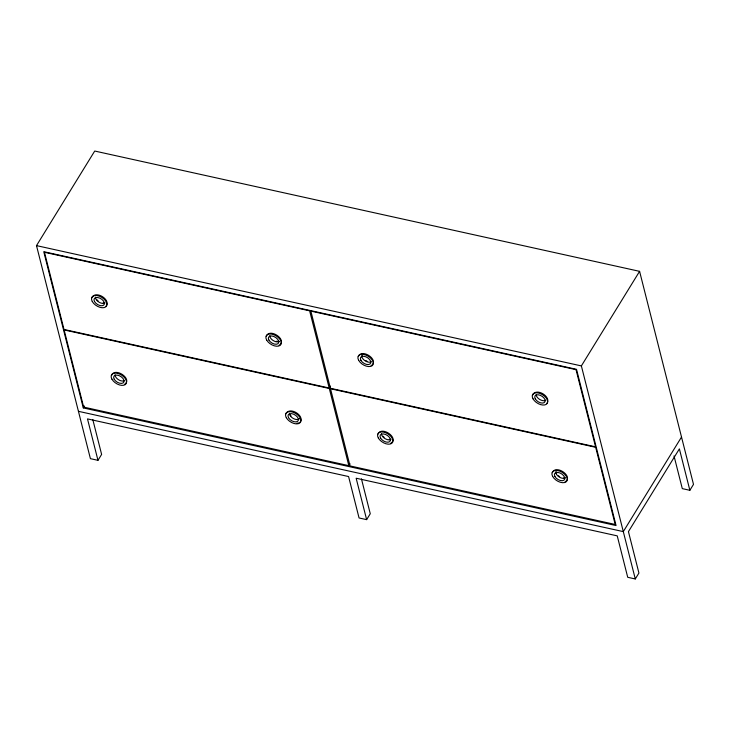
<?xml version="1.0" encoding="UTF-8"?>
<svg xmlns="http://www.w3.org/2000/svg" width="730" height="730" viewBox="0 0 730 730"><rect width="100%" height="100%" fill="white"/><g stroke="black" fill="none" stroke-linecap="round" stroke-linejoin="round"><path stroke-width="1.09" d="M91.953 297.758C95.347 289.837 111.279 299.528 106.06 306.272M111.599 375.402C115.048 366.597 133.17 379.244 124.374 384.509M266.313 336.256C269.762 327.451 287.885 340.098 279.088 345.354M285.959 413.892C289.354 405.98 305.286 415.671 300.066 422.405M358.33 356.568C361.788 347.763 379.91 360.419 371.114 365.675M377.976 434.213C381.434 425.407 399.556 438.064 390.76 443.32M532.69 395.067C536.085 387.146 552.017 396.837 546.797 403.58M552.336 472.711C555.795 463.906 573.917 476.553 565.12 481.818M92.792 419.531L101.616 454.416L97.975 460.329L90.41 458.659L36.5 245.618L94.718 151.037L639.589 271.341L693.5 484.382L689.859 490.295L682.294 488.625L674.018 455.921M83.284 407.915L43.754 251.686L576.517 369.316L616.056 525.545L83.284 407.915L84.452 406.026M329.175 388.004L309.648 310.834L44.475 252.288L64.003 329.458L329.175 388.004L330.343 386.115M329.294 388.479L64.121 329.933L83.649 407.103L348.821 465.649L329.294 388.479L330.462 386.59M348.821 465.649L349.989 463.76M97.975 460.329L87.49 418.901L348.584 476.544L359.06 517.971L366.633 519.641L370.265 513.737L361.441 478.853M366.633 519.641L356.149 478.223L617.233 535.866L627.718 577.293L635.283 578.963L581.372 365.912L639.589 271.341M681.519 437.042L623.301 531.613L78.429 411.318M635.283 578.963L638.923 573.05L628.439 531.623L679.384 448.868L689.859 490.295M297.055 423.19L298.734 422.998M36.5 245.618L581.372 365.912M105.01 302.877A5.776 3.358 31.6 0 1 98.979 302.147A5.776 3.358 31.6 0 1 95.457 297.119M104.399 302.813A5.776 3.358 31.6 0 1 103.258 302.941M98.048 300.806A5.776 3.358 31.6 0 1 97.026 299.802M371.387 361.697A5.776 3.358 31.6 0 1 365.365 360.967A5.776 3.358 31.6 0 1 361.834 355.93M366.989 361.168A5.776 3.358 31.6 0 1 365.657 360.492M362.217 356.459A5.776 3.358 31.6 0 1 362.126 355.455M299.017 419.02A5.776 3.358 31.6 0 1 292.986 418.29A5.776 3.358 31.6 0 1 289.463 413.253M299.309 418.546A5.776 3.358 31.6 0 1 298.406 418.947M291.033 415.936A5.776 3.358 31.6 0 1 290.275 414.859M278.76 341.302A5.776 3.358 31.6 0 1 276.332 341.275M279.371 341.375A5.776 3.358 31.6 0 1 273.339 340.645A5.776 3.358 31.6 0 1 269.817 335.608M565.394 477.831A5.776 3.358 31.6 0 1 559.372 477.101A5.776 3.358 31.6 0 1 555.84 472.073M564.792 477.767A5.776 3.358 31.6 0 1 563.651 477.894M559.664 476.635A5.776 3.358 31.6 0 1 558.441 475.759M556.661 473.67A5.776 3.358 31.6 0 1 556.132 471.598M545.748 400.186A5.776 3.358 31.6 0 1 539.726 399.465A5.776 3.358 31.6 0 1 536.194 394.428M390.431 439.268A5.776 3.358 31.6 0 1 389.291 439.396M384.08 437.261A5.776 3.358 31.6 0 1 383.058 436.257M391.034 439.341A5.776 3.358 31.6 0 1 385.011 438.611A5.776 3.358 31.6 0 1 381.48 433.574M124.657 380.522A5.776 3.358 31.6 0 1 118.625 379.792A5.776 3.358 31.6 0 1 115.103 374.764M576.034 369.654L310.861 311.108L330.389 388.278L595.561 446.824L576.034 369.654M595.68 447.298L330.507 388.752L350.035 465.923L615.207 524.468L595.68 447.298M92.29 301.526A8.532 4.955 31.6 0 0 105.622 306.974A8.532 4.955 31.6 0 0 99.727 296.325A8.532 4.955 31.6 0 0 92.29 301.526M94.526 301.554A5.776 3.358 31.6 0 0 103.55 305.24A5.776 3.358 31.6 0 0 99.554 298.032A5.776 3.358 31.6 0 0 94.526 301.554M360.903 360.365A5.776 3.358 31.6 0 0 369.937 364.06A5.776 3.358 31.6 0 0 365.94 356.842A5.776 3.358 31.6 0 0 360.903 360.365M358.667 360.346A8.532 4.955 31.6 0 0 372.008 365.794A8.532 4.955 31.6 0 0 366.104 355.145A8.532 4.955 31.6 0 0 358.667 360.346M286.297 417.67A8.532 4.955 31.6 0 0 299.629 423.117A8.532 4.955 31.6 0 0 293.734 412.468A8.532 4.955 31.6 0 0 286.297 417.67M288.532 417.697A5.776 3.358 31.6 0 0 297.557 421.383A5.776 3.358 31.6 0 0 293.56 414.175A5.776 3.358 31.6 0 0 288.532 417.697M266.651 340.025A8.532 4.955 31.6 0 0 279.982 345.473A8.532 4.955 31.6 0 0 274.079 334.824A8.532 4.955 31.6 0 0 266.651 340.025M268.886 340.052A5.776 3.358 31.6 0 0 277.911 343.739A5.776 3.358 31.6 0 0 273.914 336.53A5.776 3.358 31.6 0 0 268.886 340.052M554.909 476.508A5.776 3.358 31.6 0 0 563.943 480.194A5.776 3.358 31.6 0 0 559.947 472.985A5.776 3.358 31.6 0 0 554.909 476.508M552.683 476.48A8.532 4.955 31.6 0 0 566.015 481.928A8.532 4.955 31.6 0 0 560.111 471.279A8.532 4.955 31.6 0 0 552.683 476.48M535.263 398.863A5.776 3.358 31.6 0 0 544.297 402.559A5.776 3.358 31.6 0 0 540.3 395.341A5.776 3.358 31.6 0 0 535.263 398.863M533.028 398.835A8.532 4.955 31.6 0 0 546.368 404.283A8.532 4.955 31.6 0 0 540.465 393.634A8.532 4.955 31.6 0 0 533.028 398.835M378.322 437.982A8.532 4.955 31.6 0 0 391.654 443.429A8.532 4.955 31.6 0 0 385.75 432.78A8.532 4.955 31.6 0 0 378.322 437.982M380.549 438.009A5.776 3.358 31.6 0 0 389.583 441.705A5.776 3.358 31.6 0 0 385.586 434.487A5.776 3.358 31.6 0 0 380.549 438.009M114.172 379.198A5.776 3.358 31.6 0 0 123.197 382.885A5.776 3.358 31.6 0 0 119.2 375.676A5.776 3.358 31.6 0 0 114.172 379.198M111.936 379.171A8.532 4.955 31.6 0 0 125.268 384.619A8.532 4.955 31.6 0 0 119.373 373.97A8.532 4.955 31.6 0 0 111.936 379.171"/></g></svg>
